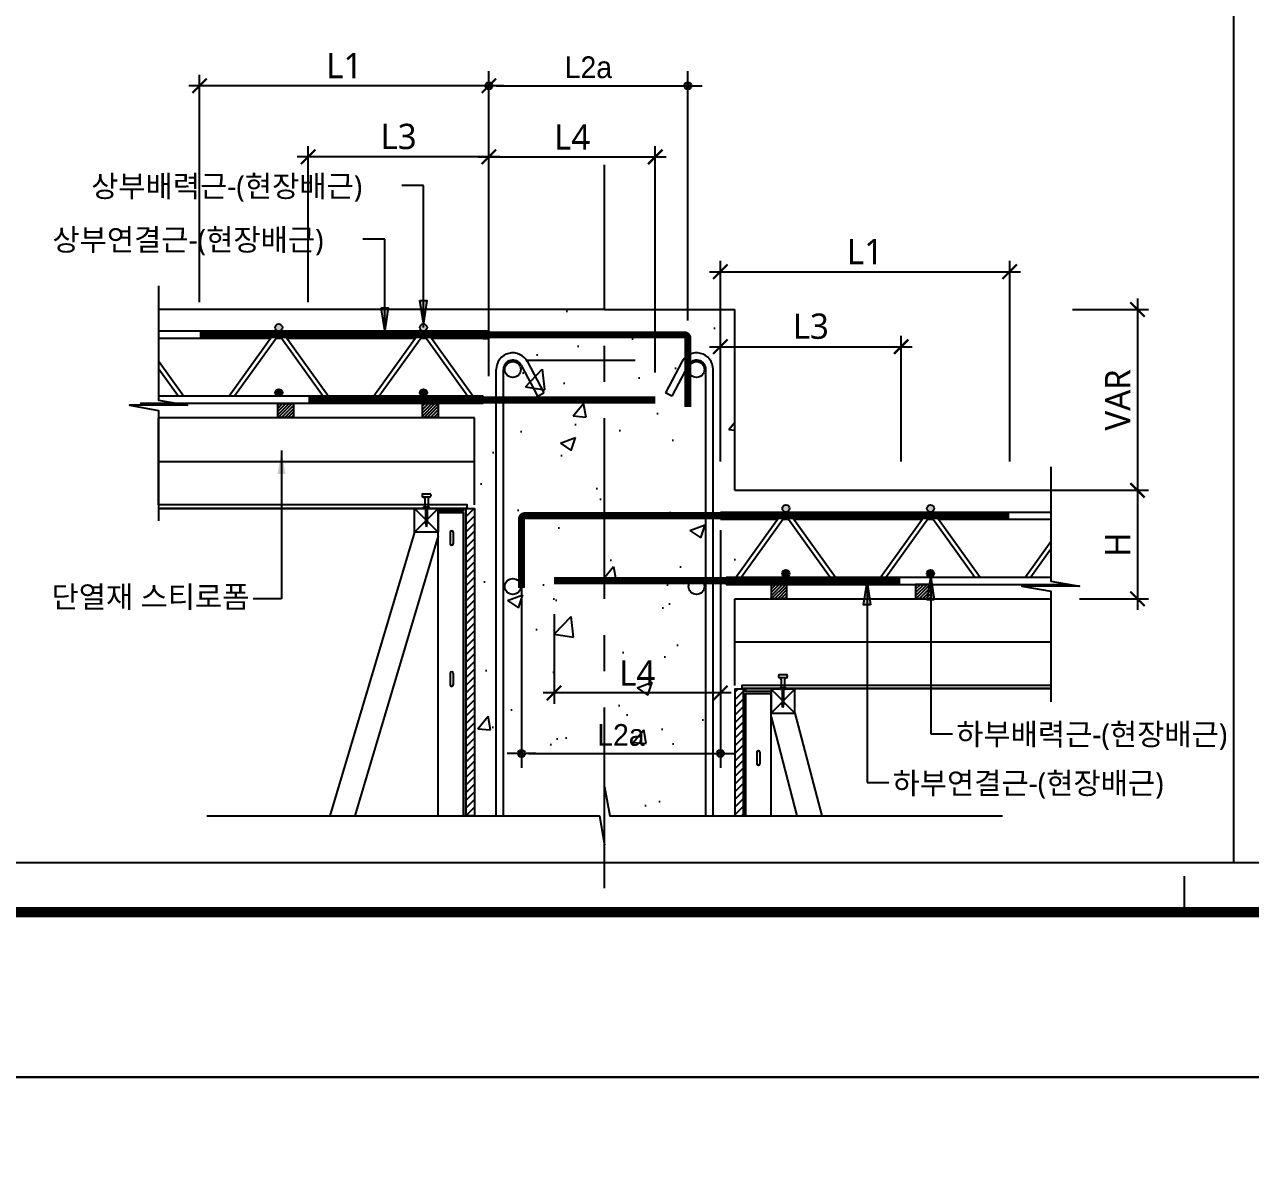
# Model space of a CAD drawing. Extents: x 10983 to 44623, y -18406 to 11294.
# Drawn here: x 13234 to 14929, y -12583 to -11011 of the extents above; entities that cross this region are included whole.
import ezdxf
from ezdxf.enums import TextEntityAlignment as Align

# ---------------------------------------------------------------- set-up
doc = ezdxf.new("R2010")
doc.units = 0
doc.header["$LTSCALE"] = 100
doc.header["$MEASUREMENT"] = 0
doc.header["$PDMODE"] = 3
doc.header["$PDSIZE"] = 10
for name, pattern in [('CEN', [62, 60, -1, 0, -1]), ('CENTERX2', [4, 2.5, -0.5, 0.5, -0.5]), ('HID', [2.5, 1.5, -1]), ('HIDDEN', [0.375, 0.25, -0.125])]:
    doc.linetypes.add(name, pattern=pattern)
doc.layers.get('0').update_dxf_attribs({"linetype": 'CONTINUOUS'})
doc.layers.get('Defpoints').update_dxf_attribs({"color": 165, "linetype": 'CONTINUOUS'})
for name, color, linetype in [('DECK-CEN', 1, 'CEN'), ('DECK-CON', 2, 'CONTINUOUS'), ('DECK-DIM', 255, 'CONTINUOUS'), ('DECK-ETC STEEL', 6, 'CONTINUOUS'), ('DECK-HATCH', 251, 'CONTINUOUS'), ('DECK-JOINT BAR', 4, 'HIDDEN'), ('DECK-LATTICE', 7, 'CONTINUOUS'), ('DECK-PG', 4, 'CONTINUOUS'), ('DECK-RC', 251, 'CONTINUOUS'), ('DECK-RC(ETC)', 252, 'CONTINUOUS'), ('DECK-TEXT', 7, 'CONTINUOUS'), ('DECK-TRANS', 3, 'CONTINUOUS'), ('E', 115, 'CONTINUOUS'), ('form', 7, 'CONTINUOUS'), ('INSU', 7, 'CONTINUOUS'), ('TEXT', 3, 'CONTINUOUS')]:
    doc.layers.add(name, color=color, linetype=linetype)
doc.styles.add('HD', font='Gulim.ttf')
doc.styles.get("Standard").update_dxf_attribs({"font": ''})
doc.styles.add('SY Panel', font='malgun.ttf')
doc.styles.add('VICON TEXT', font='malgun.ttf')
doc.styles.get('Standard').set_extended_font_data('Haansoft Dotum')
doc.linetypes.add('BATTING', pattern='A,0.0001,-0.1,[134,ltypeshp.shx,S=0.1,R=0,X=-0.1,Y=0],-0.2,[134,ltypeshp.shx,S=0.1,R=180,X=0.1,Y=0],-0.1', length=0.4001)
doc.dimstyles.new('ISO-25', dxfattribs={"dimtxt": 2.5, "dimasz": 2.5, "dimexe": 1.25, "dimexo": 0.625, "dimtad": 1, "dimtxsty": 'Standard', "dimcen": 2.5, "dimadec": 0, "dimazin": 0, "dimtfac": 1, "dimtmove": 0, "dimatfit": 3, "dimfxl": 1, "dimarcsym": 0})
doc.dimstyles.get("Standard").update_dxf_attribs({"dimtxt": 0.18, "dimasz": 0.18, "dimexe": 0.18, "dimexo": 0.0625, "dimgap": 0.09, "dimtad": 0, "dimtih": 1, "dimtoh": 1, "dimdec": 4, "dimzin": 0, "dimdsep": 46, "dimtxsty": 'Standard', "dimcen": 0.09, "dimadec": 0, "dimazin": 0, "dimtfac": 1, "dimtdec": 4, "dimtofl": 0, "dimtmove": 0, "dimatfit": 3, "dimfxl": 1, "dimtolj": 1, "dimtzin": 0, "dimarcsym": 0})
doc.dimstyles.new('STDECK-DIM', dxfattribs={"dimtxt": 35, "dimasz": 20, "dimexe": 15, "dimexo": 40, "dimgap": 10, "dimtad": 1, "dimdec": 0, "dimtxsty": 'SY Panel', "dimblk": 'ARCHTICK', "dimcen": 2.5, "dimdle": 15, "dimclrd": 7, "dimclre": 7, "dimclrt": 6, "dimadec": 0, "dimazin": 0, "dimtfac": 1, "dimtdec": 0, "dimtmove": 0, "dimatfit": 3, "dimldrblk": 'ARCHTICK', "dimfxl": 1, "dimarcsym": 0})

# ---------------------------------------------------------------- blocks, each defined once
blk = doc.blocks.new('_ArchTick')
at = {"color": 0, "linetype": 'ByBlock', "const_width": 0.15}
blk.add_lwpolyline([(-0.5, -0.5), (0.5, 0.5)], dxfattribs=at)
blk = doc.blocks.new('*D426')
at = {"layer": 'DECK-DIM', "color": 7, "lineweight": -2}
for p, q in [((13475.7, -11395.2), (13475.7, -11080.9)), ((13875.7, -11395.2), (13875.7, -11080.9)), ((13890.7, -11095.9), (13460.7, -11095.9))]:
    blk.add_line(p, q, dxfattribs=at)
at = {"layer": 'Defpoints', "color": 0, "ltscale": 0.5}
for p in [(13475.7, -11095.9), (13475.7, -11435.2), (13875.7, -11435.2)]:
    blk.add_point(p, dxfattribs=at)
at = {"layer": 'DECK-DIM', "color": 7, "lineweight": -2, "ltscale": 0.5, "xscale": 20, "yscale": 20, "zscale": 20, "rotation": 180}
blk.add_blockref('_ArchTick', (13475.7, -11095.9), dxfattribs=at)
at = {"layer": 'DECK-DIM', "color": 7, "lineweight": -2, "ltscale": 0.5, "xscale": 20, "yscale": 20, "zscale": 20}
blk.add_blockref('_ArchTick', (13875.7, -11095.9), dxfattribs=at)
at = {"layer": 'DECK-DIM', "color": 6, "ltscale": 0.5, "insert": (13675.7, -11068), "char_height": 35, "attachment_point": 5, "style": 'SY Panel'}
blk.add_mtext('L1', dxfattribs=at)
blk = doc.blocks.new('*D427')
at = {"layer": 'DECK-DIM', "color": 7, "lineweight": -2}
for p, q in [((13625.7, -11395.2), (13625.7, -11179.2)), ((13875.7, -11395.2), (13875.7, -11179.2)), ((13890.7, -11194.2), (13610.7, -11194.2))]:
    blk.add_line(p, q, dxfattribs=at)
at = {"layer": 'Defpoints', "color": 0, "ltscale": 0.5}
for p in [(13625.7, -11194.2), (13625.7, -11435.2), (13875.7, -11435.2)]:
    blk.add_point(p, dxfattribs=at)
at = {"layer": 'DECK-DIM', "color": 7, "lineweight": -2, "ltscale": 0.5, "xscale": 20, "yscale": 20, "zscale": 20, "rotation": 180}
blk.add_blockref('_ArchTick', (13625.7, -11194.2), dxfattribs=at)
at = {"layer": 'DECK-DIM', "color": 7, "lineweight": -2, "ltscale": 0.5, "xscale": 20, "yscale": 20, "zscale": 20}
blk.add_blockref('_ArchTick', (13875.7, -11194.2), dxfattribs=at)
at = {"layer": 'DECK-DIM', "color": 6, "ltscale": 0.5, "insert": (13750.7, -11166.2), "char_height": 35, "attachment_point": 5, "style": 'SY Panel'}
blk.add_mtext('L3', dxfattribs=at)
blk = doc.blocks.new('*D447')
at = {"layer": 'DECK-DIM', "color": 7, "lineweight": -2}
for p, q in [((14195.7, -11615.2), (14195.7, -11338)), ((14595.7, -11615.2), (14595.7, -11338)), ((14180.7, -11353), (14610.7, -11353))]:
    blk.add_line(p, q, dxfattribs=at)
at = {"layer": 'Defpoints', "color": 0, "ltscale": 0.5}
for p in [(14595.7, -11353), (14195.7, -11655.2), (14595.7, -11655.2)]:
    blk.add_point(p, dxfattribs=at)
at = {"layer": 'DECK-DIM', "color": 7, "lineweight": -2, "ltscale": 0.5, "xscale": 20, "yscale": 20, "zscale": 20, "rotation": 180}
blk.add_blockref('_ArchTick', (14195.7, -11353), dxfattribs=at)
at = {"layer": 'DECK-DIM', "color": 7, "lineweight": -2, "ltscale": 0.5, "xscale": 20, "yscale": 20, "zscale": 20}
blk.add_blockref('_ArchTick', (14595.7, -11353), dxfattribs=at)
at = {"layer": 'DECK-DIM', "color": 6, "ltscale": 0.5, "insert": (14395.7, -11325.1), "char_height": 35, "attachment_point": 5, "style": 'SY Panel'}
blk.add_mtext('L1', dxfattribs=at)
blk = doc.blocks.new('*D448')
at = {"layer": 'DECK-DIM', "color": 7, "lineweight": -2}
for p, q in [((14772.4, -11390.2), (14772.4, -11670.2)), ((14682.4, -11405.2), (14787.4, -11405.2)), ((14682.4, -11655.2), (14787.4, -11655.2))]:
    blk.add_line(p, q, dxfattribs=at)
at = {"layer": 'Defpoints', "color": 0, "ltscale": 0.5}
for p in [(14642.4, -11405.2), (14642.4, -11655.2), (14772.4, -11655.2)]:
    blk.add_point(p, dxfattribs=at)
at = {"layer": 'DECK-DIM', "color": 7, "lineweight": -2, "ltscale": 0.5, "xscale": 20, "yscale": 20, "zscale": 20}
for p, rotation in [((14772.4, -11405.2), 90), ((14772.4, -11655.2), 270)]:
    blk.add_blockref('_ArchTick', p, dxfattribs=dict(at, rotation=rotation))
at = {"layer": 'DECK-DIM', "color": 6, "ltscale": 0.5, "insert": (14744.9, -11530.2), "char_height": 35, "attachment_point": 5, "rotation": 90, "style": 'SY Panel'}
blk.add_mtext('VAR', dxfattribs=at)
blk = doc.blocks.new('*D449')
at = {"layer": 'DECK-DIM', "color": 7, "lineweight": -2}
for p, q in [((14180.7, -11456.6), (14460.7, -11456.6)), ((14195.7, -11615.2), (14195.7, -11441.6)), ((14445.7, -11615.2), (14445.7, -11441.6))]:
    blk.add_line(p, q, dxfattribs=at)
at = {"layer": 'Defpoints', "color": 0, "ltscale": 0.5}
for p in [(14445.7, -11456.6), (14195.7, -11655.2), (14445.7, -11655.2)]:
    blk.add_point(p, dxfattribs=at)
at = {"layer": 'DECK-DIM', "color": 7, "lineweight": -2, "ltscale": 0.5, "xscale": 20, "yscale": 20, "zscale": 20, "rotation": 180}
blk.add_blockref('_ArchTick', (14195.7, -11456.6), dxfattribs=at)
at = {"layer": 'DECK-DIM', "color": 7, "lineweight": -2, "ltscale": 0.5, "xscale": 20, "yscale": 20, "zscale": 20}
blk.add_blockref('_ArchTick', (14445.7, -11456.6), dxfattribs=at)
at = {"layer": 'DECK-DIM', "color": 6, "ltscale": 0.5, "insert": (14320.7, -11428.5), "char_height": 35, "attachment_point": 5, "style": 'SY Panel'}
blk.add_mtext('L3', dxfattribs=at)
blk = doc.blocks.new('*D450')
at = {"layer": 'DECK-DIM', "color": 7, "lineweight": -2}
for p, q in [((13875.7, -11497.2), (13875.7, -11179.2)), ((14105.7, -11492.2), (14105.7, -11179.2)), ((13860.7, -11194.2), (14120.7, -11194.2))]:
    blk.add_line(p, q, dxfattribs=at)
at = {"layer": 'Defpoints', "color": 0, "ltscale": 0.5}
for p in [(14105.7, -11194.2), (13875.7, -11537.2), (14105.7, -11532.2)]:
    blk.add_point(p, dxfattribs=at)
at = {"layer": 'DECK-DIM', "color": 7, "lineweight": -2, "ltscale": 0.5, "xscale": 20, "yscale": 20, "zscale": 20, "rotation": 180}
blk.add_blockref('_ArchTick', (13875.7, -11194.2), dxfattribs=at)
at = {"layer": 'DECK-DIM', "color": 7, "lineweight": -2, "ltscale": 0.5, "xscale": 20, "yscale": 20, "zscale": 20}
blk.add_blockref('_ArchTick', (14105.7, -11194.2), dxfattribs=at)
at = {"layer": 'DECK-DIM', "color": 6, "ltscale": 0.5, "insert": (13990.7, -11166.7), "char_height": 35, "attachment_point": 5, "style": 'SY Panel'}
blk.add_mtext('L4', dxfattribs=at)
blk = doc.blocks.new('*D451')
at = {"layer": 'DECK-DIM', "color": 7, "lineweight": -2}
for p, q in [((13965.7, -11826.5), (13965.7, -11950.3)), ((14195.7, -11822.2), (14195.7, -11950.3)), ((14210.7, -11935.3), (13950.7, -11935.3))]:
    blk.add_line(p, q, dxfattribs=at)
at = {"layer": 'Defpoints', "color": 0, "ltscale": 0.5}
for p in [(13965.7, -11786.5), (14195.7, -11782.2), (13965.7, -11935.3)]:
    blk.add_point(p, dxfattribs=at)
at = {"layer": 'DECK-DIM', "color": 7, "lineweight": -2, "ltscale": 0.5, "xscale": 20, "yscale": 20, "zscale": 20, "rotation": 180}
blk.add_blockref('_ArchTick', (13965.7, -11935.3), dxfattribs=at)
at = {"layer": 'DECK-DIM', "color": 7, "lineweight": -2, "ltscale": 0.5, "xscale": 20, "yscale": 20, "zscale": 20}
blk.add_blockref('_ArchTick', (14195.7, -11935.3), dxfattribs=at)
at = {"layer": 'DECK-DIM', "color": 6, "ltscale": 0.5, "insert": (14080.7, -11907.8), "char_height": 35, "attachment_point": 5, "style": 'SY Panel'}
blk.add_mtext('L4', dxfattribs=at)
blk = doc.blocks.new('DIMDOT')
at = {"color": 0}
blk.add_line((-2, 0), (2, 0), dxfattribs=at)
for radius in [0.5, 0.25]:
    blk.add_circle((0, 0), radius, dxfattribs=at)
blk = doc.blocks.new('*D457')
at = {"color": 0, "linetype": 'ByBlock', "lineweight": -2}
for p, q in [((13875.7, -11415.2), (13875.7, -11075.9)), ((14150.7, -11420.2), (14150.7, -11075.9)), ((13885.7, -11095.9), (14140.7, -11095.9))]:
    blk.add_line(p, q, dxfattribs=at)
at = {"layer": 'Defpoints', "color": 0, "ltscale": 0.5}
for p in [(14150.7, -11095.9), (13875.7, -11435.2), (14150.7, -11440.2)]:
    blk.add_point(p, dxfattribs=at)
at = {"color": 0, "lineweight": -2, "ltscale": 0.5, "xscale": 10, "yscale": 10, "zscale": 10, "rotation": 180}
blk.add_blockref('DIMDOT', (13875.7, -11095.9), dxfattribs=at)
at = {"color": 0, "lineweight": -2, "ltscale": 0.5, "xscale": 10, "yscale": 10, "zscale": 10}
blk.add_blockref('DIMDOT', (14150.7, -11095.9), dxfattribs=at)
at = {"color": 6, "ltscale": 0.5, "insert": (14013.2, -11070.5), "char_height": 30, "attachment_point": 5, "style": 'HD'}
blk.add_mtext('\\A1;L2a', dxfattribs=at)
blk = doc.blocks.new('*D458')
at = {"color": 0, "linetype": 'ByBlock', "lineweight": -2}
for p, q in [((13920.7, -11705.2), (13920.7, -12038.9)), ((14195.7, -11710.2), (14195.7, -12038.9)), ((13930.7, -12018.9), (14185.7, -12018.9))]:
    blk.add_line(p, q, dxfattribs=at)
at = {"layer": 'Defpoints', "color": 0, "ltscale": 0.5}
for p in [(13920.7, -11685.2), (14195.7, -11690.2), (14195.7, -12018.9)]:
    blk.add_point(p, dxfattribs=at)
at = {"color": 0, "lineweight": -2, "ltscale": 0.5, "xscale": 10, "yscale": 10, "zscale": 10, "rotation": 180}
blk.add_blockref('DIMDOT', (13920.7, -12018.9), dxfattribs=at)
at = {"color": 0, "lineweight": -2, "ltscale": 0.5, "xscale": 10, "yscale": 10, "zscale": 10}
blk.add_blockref('DIMDOT', (14195.7, -12018.9), dxfattribs=at)
at = {"color": 6, "ltscale": 0.5, "insert": (14058.2, -11993.6), "char_height": 30, "attachment_point": 5, "style": 'HD'}
blk.add_mtext('\\A1;L2a', dxfattribs=at)
blk = doc.blocks.new('*D468')
at = {"layer": 'DECK-DIM', "color": 7, "lineweight": -2}
for p, q in [((14772.4, -11640.2), (14772.4, -11820.2)), ((14692.4, -11655.2), (14787.4, -11655.2)), ((14692.4, -11805.2), (14787.4, -11805.2))]:
    blk.add_line(p, q, dxfattribs=at)
at = {"layer": 'Defpoints', "color": 0, "ltscale": 0.5}
for p in [(14652.4, -11655.2), (14652.4, -11805.2), (14772.4, -11805.2)]:
    blk.add_point(p, dxfattribs=at)
at = {"layer": 'DECK-DIM', "color": 7, "lineweight": -2, "ltscale": 0.5, "xscale": 20, "yscale": 20, "zscale": 20}
for p, rotation in [((14772.4, -11655.2), 90), ((14772.4, -11805.2), 270)]:
    blk.add_blockref('_ArchTick', p, dxfattribs=dict(at, rotation=rotation))
at = {"layer": 'DECK-DIM', "color": 6, "ltscale": 0.5, "insert": (14744.9, -11730.2), "char_height": 35, "attachment_point": 5, "rotation": 90, "style": 'SY Panel'}
blk.add_mtext('H', dxfattribs=at)

msp = doc.modelspace()

# ---------------------------------------------------------------- hatches: boundary and pattern name
at = {"linetype": 'ByBlock'}
h = msp.add_hatch(color=256, dxfattribs=at)
h.paths.add_polyline_path([(13726.9, -11402.8), (13731.6, -11402.8), (13731.6, -11434.2)])
h.paths.add_polyline_path([(13731.6, -11402.8), (13736.3, -11402.8), (13731.6, -11434.2)])
h = msp.add_hatch(color=256, dxfattribs=at)
h.paths.add_polyline_path([(13780.4, -11392.8), (13785.1, -11392.8), (13785.1, -11424.2)])
h.paths.add_polyline_path([(13785.1, -11392.8), (13789.8, -11392.8), (13785.1, -11424.2)])
h = msp.add_hatch(color=256, dxfattribs=at)
h.paths.add_polyline_path([(14486.5, -11775.1), (14486.5, -11806.6), (14491.3, -11806.6)])
h.paths.add_polyline_path([(14486.5, -11775.1), (14481.8, -11806.6), (14486.5, -11806.6)])
h = msp.add_hatch(color=256, dxfattribs=at)
h.paths.add_polyline_path([(14398.6, -11782.2), (14398.6, -11813.6), (14403.3, -11813.6)])
h.paths.add_polyline_path([(14398.6, -11782.2), (14393.8, -11813.6), (14398.6, -11813.6)])
at = {"layer": 'DECK-HATCH', "linetype": 'ByBlock'}
h = msp.add_hatch(dxfattribs=at)
h.set_pattern_fill('AR-CONC', color=256, scale=30, style=0)
h.set_pattern_definition([(50, (-115550.72, -55278.86), (215.17805, -18.82564), [22.5, -247.5]), (355, (-115550.72, -55278.86), (-41.6254, 225.65764), [18, -198]), (100.4514, (-115532.8, -55280.43), (173.5528, 206.83186), [19.12206, -210.34263]), (46.1842, (-115550.72, -55218.86), (320.1723, -49.6557), [33.75, -371.25]), (96.6356, (-115524.04, -55223), (280.3988, 292.23536), [28.6831, -315.5139]), (351.1842, (-115550.72, -55218.86), (280.3986, 292.2356), [27, -297]), (21, (-115520.72, -55233.86), (179.07212, -120.78567), [22.5, -247.5]), (326, (-115520.72, -55233.86), (72.9946, 217.545), [18, -198]), (71.4514, (-115505.8, -55243.93), (252.0668, 96.75915), [19.12206, -210.34263]), (37.5, (-115550.72, -55278.86), (3.647957, 99.868156), [0, -195.6, 0, -201, 0, -198.75]), (7.5, (-115550.72, -55278.86), (78.92086, 118.32351), [0, -114.6, 0, -191.1, 0, -75.75]), (327.5, (-115617.62, -55278.86), (160.14673, -6.76646), [0, -75, 0, -234, 0, -310.5]), (317.5, (-115647.62, -55278.86), (174.95585, 30.0315), [0, -97.5, 0, -155.4, 0, -220.5])])
h.paths.add_polyline_path([(14035.7, -11405.2), (13855.7, -11405.2), (13855.7, -12105.3), (14028.7, -12105.3), (14035.7, -11995.3), (14035.7, -11915.3)])
h.paths.add_polyline_path([(14215.7, -11405.2), (14035.7, -11405.2), (14035.7, -11915.3), (14042.8, -12105.3), (14215.7, -12105.3)])
h = msp.add_hatch(dxfattribs=at)
h.set_pattern_fill('ANSI31', color=256, scale=60, style=0)
h.set_pattern_definition([(45, (-159833.475, -17233.08), (-5.30330086, 5.30330086), [])])
h.paths.add_polyline_path([(13843.7, -11680.2), (13855.7, -11680.2), (13855.7, -12105.3), (13843.7, -12105.3)])
h = msp.add_hatch(dxfattribs=at)
h.set_pattern_fill('ANSI31', color=256, scale=60, style=0)
h.set_pattern_definition([(45, (-160073.475, -17483.08), (-5.30330086, 5.30330086), [])])
h.paths.add_polyline_path([(14227.7, -11930.2), (14215.7, -11930.2), (14215.7, -12105.3), (14227.7, -12105.3)])
at = {"layer": 'DECK-RC(ETC)'}
h = msp.add_hatch(dxfattribs=at)
h.set_pattern_fill('ANSI31', color=256)
h.set_pattern_definition([(45, (-110059.252, -28072.8478), (-2.24506403, 2.24506403), [])])
h.paths.add_polyline_path([(13583.7, -11535.2), (13583.7, -11554.7), (13605.7, -11554.7), (13605.7, -11535.2)])
h = msp.add_hatch(dxfattribs=at)
h.set_pattern_fill('ANSI31', color=256)
h.set_pattern_definition([(45, (-110239.252, -28072.8478), (-2.24506403, 2.24506403), [])])
h.paths.add_polyline_path([(13783.7, -11535.2), (13783.7, -11554.7), (13805.7, -11554.7), (13805.7, -11535.2)])
h = msp.add_hatch(dxfattribs=at)
h.set_pattern_fill('ANSI31', color=256)
h.set_pattern_definition([(45, (-110239.252, -28322.8478), (-2.24506403, 2.24506403), [])])
h.paths.add_polyline_path([(14287.7, -11785.2), (14287.7, -11804.7), (14265.7, -11804.7), (14265.7, -11785.2)])
h = msp.add_hatch(dxfattribs=at)
h.set_pattern_fill('ANSI31', color=256)
h.set_pattern_definition([(45, (-110039.252, -28322.8478), (-2.24506403, 2.24506403), [])])
h.paths.add_polyline_path([(14465.7, -11785.2), (14465.7, -11804.7), (14487.7, -11804.7), (14487.7, -11785.2)])
at = {"layer": 'DECK-TRANS', "ltscale": 0.5}
h = msp.add_hatch(color=3, dxfattribs=at)
h.dxf.hatch_style = 1
h.paths.add_polyline_path([(13580.1, -11430.2, 1), (13590.1, -11430.2, 1)])
h.paths.add_polyline_path([(13790.1, -11430.2, 1), (13780.1, -11430.2, 0.399881), (13784.8, -11435.2), (13785.3, -11435.2, 0.399881)])
h = msp.add_hatch(color=3, dxfattribs=at)
h.dxf.hatch_style = 1
h.paths.add_polyline_path([(13590.3, -11520.2, 1), (13580.3, -11520.2, 0.399881), (13585.1, -11525.2), (13585.6, -11525.2, 0.399881)])
h = msp.add_hatch(color=3, dxfattribs=at)
h.dxf.hatch_style = 1
h.paths.add_polyline_path([(13790.3, -11520.2, 1), (13780.3, -11520.2, 0.399881), (13785, -11525.2), (13785.5, -11525.2, 0.399881)])
h = msp.add_hatch(color=3, dxfattribs=at)
h.dxf.hatch_style = 1
h.paths.add_polyline_path([(14491.3, -11680.2, -1), (14481.3, -11680.2, -1)])
h.paths.add_polyline_path([(14281.4, -11680.2, -1), (14291.4, -11680.2, -0.399881), (14286.6, -11685.2), (14286.1, -11685.2, -0.399881)])
h = msp.add_hatch(color=3, dxfattribs=at)
h.dxf.hatch_style = 1
h.paths.add_polyline_path([(14281.2, -11770.2, -1), (14291.2, -11770.2, -0.399881), (14286.4, -11775.2), (14285.9, -11775.2, -0.399881)])
h = msp.add_hatch(color=3, dxfattribs=at)
h.dxf.hatch_style = 1
h.paths.add_polyline_path([(14481.1, -11770.2, -1), (14491.1, -11770.2, -0.399881), (14486.4, -11775.2), (14485.9, -11775.2, -0.399881)])

# ---------------------------------------------------------------- linework, layer by layer
at = {"linetype": 'ByBlock'}
for p, q in [((14905.1, -7220.2), (14905.1, -12170.2)), ((13785.1, -11233.9), (13755.1, -11233.9)), ((13785.1, -11430), (13785.1, -11233.9)), ((13731.6, -11308), (13701.6, -11308)), ((13731.6, -11440.2), (13731.6, -11308)), ((14486.5, -11775.2), (14486.5, -11991.7)), ((14398.6, -11782.2), (14398.6, -12059.2)), ((14486.5, -11991.7), (14516.5, -11991.7)), ((14398.6, -12059.2), (14428.6, -12059.2)), ((18305.1, -12170.2), (11505.1, -12170.2))]:
    msp.add_line(p, q, dxfattribs=at)
for points in [[(13726.9, -11402.8), (13736.3, -11402.8), (13731.6, -11434.2), (13726.9, -11402.8)], [(13780.4, -11392.8), (13789.8, -11392.8), (13785.1, -11424.2), (13780.4, -11392.8)], [(14491.3, -11806.6), (14481.8, -11806.6), (14486.5, -11775.1), (14491.3, -11806.6)], [(14403.3, -11813.6), (14393.8, -11813.6), (14398.6, -11782.2), (14403.3, -11813.6)]]:
    msp.add_lwpolyline(points, dxfattribs=at)
at = {"layer": 'DECK-CEN', "linetype": 'CENTERX2'}
msp.add_line((14035.7, -12205.3), (14035.7, -11205.2), dxfattribs=at)
at = {"layer": 'DECK-CON'}
for p, q in [((14035.7, -11405.2), (13419, -11405.2)), ((14035.7, -11405.2), (14215.7, -11405.2)), ((14215.7, -11655.2), (14215.7, -11405.2)), ((13855.7, -11555.2), (13419, -11555.2)), ((13843.7, -11555.2), (13419, -11555.2)), ((14215.7, -11655.2), (14772.4, -11655.2)), ((13843.7, -11680.2), (13855.7, -11680.2)), ((14215.7, -11805.2), (14652.4, -11805.2)), ((14227.7, -11805.2), (14652.4, -11805.2))]:
    msp.add_line(p, q, dxfattribs=at)
for points in [[(13419, -11372.7), (13419, -11530.7), (13459, -11537.7), (13379, -11537.7), (13419, -11544.8), (13419, -11697.4)], [(14652.4, -11622.7), (14652.4, -11780.7), (14692.4, -11787.7), (14612.4, -11787.7), (14652.4, -11794.8), (14652.4, -11947.4)], [(13485.7, -12105.3), (14028.7, -12105.3), (14035.7, -12145.3), (14035.7, -12065.3), (14042.8, -12105.3), (14585.7, -12105.3)]]:
    msp.add_lwpolyline(points, dxfattribs=at)
for points in [[(13843.7, -11680.2), (13855.7, -11680.2), (13855.7, -12105.3), (13843.7, -12105.3)], [(14227.7, -11930.2), (14215.7, -11930.2), (14215.7, -12105.3), (14227.7, -12105.3)]]:
    msp.add_lwpolyline(points, close=True, dxfattribs=at)
at = {"layer": 'DECK-ETC STEEL'}
for points in [[(13840.7, -11680.2), (13843.7, -11680.2), (13843.7, -12105.3), (13840.7, -12105.3), (13840.7, -11686.2), (13805.7, -11686.2), (13805.7, -11683.2), (13840.7, -11683.2), (13840.7, -11680.2), (13843.7, -11680.2)], [(14230.7, -11930.2), (14227.7, -11930.2), (14227.7, -12105.3), (14230.7, -12105.3), (14230.7, -11936.2), (14265.7, -11936.2), (14265.7, -11933.2), (14230.7, -11933.2), (14230.7, -11930.2), (14227.7, -11930.2)]]:
    msp.add_lwpolyline(points, dxfattribs=at)
at = {"layer": 'DECK-JOINT BAR', "const_width": 10}
for points in [[(13475.7, -11440.2), (14145.7, -11440.2, -0.414214), (14150.7, -11445.2), (14150.7, -11540.2)], [(13920.7, -11790.2), (13920.7, -11695.2, -0.414214), (13925.7, -11690.2), (14595.3, -11690.2)]]:
    msp.add_lwpolyline(points, format="xyb", dxfattribs=at)
for points in [[(13625.8, -11530.2), (14105.8, -11530.2)], [(14444.7, -11780.2), (13965.7, -11780.2)]]:
    msp.add_lwpolyline(points, dxfattribs=at)
at = {"layer": 'DECK-LATTICE', "ltscale": 0.5}
for p, q in [((13875.7, -11435.2), (13419, -11435.2)), ((13578.8, -11438.5), (13516.5, -11525.2)), ((13591.8, -11438.5), (13654.1, -11525.2)), ((13778.8, -11438.5), (13716.5, -11525.2)), ((13791.8, -11438.5), (13854.1, -11525.2)), ((13875.7, -11435.2), (13875.7, -11445.2)), ((13574, -11445.2), (13419, -11445.2)), ((13583.7, -11442), (13523.9, -11525.2)), ((13589.2, -11445.2), (13581.4, -11445.2)), ((13586.9, -11442), (13646.7, -11525.2)), ((13774, -11445.2), (13596.6, -11445.2)), ((13783.7, -11442), (13723.9, -11525.2)), ((13789.2, -11445.2), (13781.4, -11445.2)), ((13786.9, -11442), (13846.7, -11525.2)), ((13875.7, -11445.2), (13796.6, -11445.2)), ((13419, -11476.4), (13454.1, -11525.2)), ((13419, -11486.7), (13446.7, -11525.2)), ((13867.7, -11525.2), (13419, -11525.2)), ((13867.7, -11535.2), (13867.7, -11525.2)), ((13867.7, -11535.2), (13393.7, -11535.2)), ((14195.7, -11685.2), (14652.4, -11685.2)), ((14195.7, -11685.2), (14195.7, -11695.2)), ((14195.7, -11695.2), (14274.9, -11695.2)), ((14279.7, -11688.5), (14217.4, -11775.2)), ((14284.6, -11692), (14224.8, -11775.2)), ((14282.3, -11695.2), (14290.1, -11695.2)), ((14287.8, -11692), (14347.6, -11775.2)), ((14292.7, -11688.5), (14355, -11775.2)), ((14297.5, -11695.2), (14474.9, -11695.2)), ((14479.7, -11688.5), (14417.4, -11775.2)), ((14484.6, -11692), (14424.8, -11775.2)), ((14482.3, -11695.2), (14490.1, -11695.2)), ((14487.8, -11692), (14547.6, -11775.2)), ((14492.7, -11688.5), (14555, -11775.2)), ((14497.5, -11695.2), (14652.4, -11695.2)), ((14652.4, -11726.4), (14617.4, -11775.2)), ((14652.4, -11736.7), (14624.8, -11775.2)), ((14203.7, -11775.2), (14652.4, -11775.2)), ((14203.7, -11785.2), (14203.7, -11775.2)), ((14203.7, -11785.2), (14677.8, -11785.2))]:
    msp.add_line(p, q, dxfattribs=at)
at = {"layer": 'DECK-LATTICE', "linetype": 'ByBlock'}
for p, q in [((13867.7, -11445.2), (13875.7, -11445.2)), ((14203.7, -11695.2), (14195.7, -11695.2))]:
    msp.add_line(p, q, dxfattribs=at)
at = {"layer": 'DECK-LATTICE', "ltscale": 0.5}
for centre, radius in [((13585.3, -11443.2), 8), ((13785.3, -11443.2), 8), ((13585.3, -11443.2), 2), ((13785.3, -11443.2), 2), ((14286.2, -11693.2), 8), ((14286.2, -11693.2), 2), ((14486.2, -11693.2), 8), ((14486.2, -11693.2), 2)]:
    msp.add_arc(centre, radius, 35.7097, 144.2903, dxfattribs=at)
at = {"layer": 'DECK-PG', "ltscale": 0.5}
for p, q in [((13419, -11679.7), (13845.7, -11679.7)), ((14652.4, -11929.2), (14225.7, -11929.2)), ((14652.4, -11929.7), (14225.7, -11929.7))]:
    msp.add_line(p, q, dxfattribs=at)
for points in [[(13845.7, -11680.2), (13845.7, -11675.2), (13419, -11675.2), (13419, -11680.2)], [(14225.7, -11929.7), (14225.7, -11924.7), (14652.4, -11924.7), (14652.4, -11929.7)]]:
    msp.add_lwpolyline(points, close=True, dxfattribs=at)
at = {"layer": 'DECK-RC'}
for p, q in [((13885.7, -12105.3), (13885.7, -11488.2)), ((13895.7, -12105.3), (13895.7, -11488.2)), ((13920.3, -11482.1), (13942.7, -11525.1)), ((13929.1, -11477.5), (13951.6, -11520.5)), ((14142.3, -11477.5), (14119.9, -11520.5)), ((14151.2, -11482.1), (14128.7, -11525.1)), ((14175.7, -12105.3), (14175.7, -11488.2)), ((14185.7, -12105.3), (14185.7, -11488.2)), ((13942.7, -11525.1), (13951.6, -11520.5)), ((14128.7, -11525.1), (14119.9, -11520.5))]:
    msp.add_line(p, q, dxfattribs=at)
at = {"layer": 'DECK-RC', "linetype": 'HID'}
msp.add_line((13927.7, -11475.2), (14143.8, -11475.2), dxfattribs=at)
at = {"layer": 'DECK-RC'}
for centre in [(13908.7, -11488.2), (14162.7, -11488.2), (13908.7, -11788.2), (14162.7, -11788.2)]:
    msp.add_circle(centre, 11, dxfattribs=at)
for centre, radius, start, end in [((13908.7, -11488.2), 23, 27.5898, 180), ((14162.7, -11488.2), 23, 0, 152.4102), ((13908.7, -11488.2), 13, 27.5824, 180), ((14162.7, -11488.2), 13, 0, 152.4176)]:
    msp.add_arc(centre, radius, start, end, dxfattribs=at)
at = {"layer": 'DECK-RC(ETC)'}
for p, q in [((13783.2, -11661.2), (13783.2, -11663.2)), ((13783.2, -11661.2), (13783.2, -11663.2)), ((13784.2, -11660.2), (13794.2, -11660.2)), ((13784.2, -11660.2), (13794.2, -11660.2)), ((13795.2, -11661.2), (13795.2, -11663.2)), ((13795.2, -11661.2), (13795.2, -11663.2)), ((13784.2, -11664.2), (13794.2, -11664.2)), ((13784.2, -11664.2), (13794.2, -11664.2)), ((13785.8, -11678.2), (13786.3, -11678.2)), ((13785.8, -11678.2), (13786.3, -11678.2)), ((13786.3, -11678.2), (13792.1, -11678.2)), ((13786.3, -11678.2), (13792.1, -11678.2)), ((13786.9, -11666.5), (13786.9, -11676.9)), ((13786.9, -11666.5), (13786.9, -11676.9)), ((13788.2, -11678.2), (13790.2, -11678.2)), ((13788.2, -11678.2), (13790.2, -11678.2)), ((13791.5, -11666.5), (13791.5, -11676.9)), ((13791.5, -11666.5), (13791.5, -11676.9)), ((13792.1, -11678.2), (13792.6, -11678.2)), ((13792.1, -11678.2), (13792.6, -11678.2)), ((13805.7, -11713.2), (13772.7, -11680.2)), ((13772.7, -11713.2), (13805.7, -11680.2)), ((13785.2, -11678.8), (13785.2, -11679.6)), ((13785.2, -11678.8), (13785.2, -11679.6)), ((13785.8, -11680.2), (13792.6, -11680.2)), ((13785.8, -11680.2), (13792.6, -11680.2)), ((13788.2, -11680.2), (13788.2, -11700.7)), ((13790.2, -11680.2), (13790.2, -11700.7)), ((13793.2, -11678.8), (13793.2, -11679.6)), ((13793.2, -11678.8), (13793.2, -11679.6)), ((13805.7, -12105.3), (13805.7, -11686.2)), ((13788.2, -11700.7), (13789.2, -11705.7)), ((13789.2, -11705.7), (13790.2, -11700.7)), ((13772.7, -11713.2), (13655.7, -12105.3)), ((13805.7, -11718.3), (13690.4, -12105.3)), ((13822.2, -11713.2), (13822.2, -11729.2)), ((13826.2, -11713.2), (13826.2, -11729.2)), ((13822.2, -11908.2), (13822.2, -11924.2)), ((13826.2, -11908.2), (13826.2, -11924.2)), ((14276.2, -11911.2), (14276.2, -11913.2)), ((14276.2, -11911.2), (14276.2, -11913.2)), ((14287.2, -11910.2), (14277.2, -11910.2)), ((14287.2, -11910.2), (14277.2, -11910.2)), ((14287.2, -11914.2), (14277.2, -11914.2)), ((14287.2, -11914.2), (14277.2, -11914.2)), ((14288.2, -11911.2), (14288.2, -11913.2)), ((14288.2, -11911.2), (14288.2, -11913.2)), ((14298.7, -11963.2), (14265.7, -11930.2)), ((14265.7, -11963.2), (14298.7, -11930.2)), ((14278.2, -11928.8), (14278.2, -11929.6)), ((14278.2, -11928.8), (14278.2, -11929.6)), ((14279.3, -11928.2), (14278.8, -11928.2)), ((14279.3, -11928.2), (14278.8, -11928.2)), ((14285.6, -11930.2), (14278.8, -11930.2)), ((14285.1, -11928.2), (14279.3, -11928.2)), ((14285.1, -11928.2), (14279.3, -11928.2)), ((14279.9, -11916.5), (14279.9, -11926.9)), ((14279.9, -11916.5), (14279.9, -11926.9)), ((14283.2, -11928.2), (14281.2, -11928.2)), ((14283.2, -11928.2), (14281.2, -11928.2)), ((14281.2, -11930.2), (14281.2, -11950.7)), ((14283.2, -11930.2), (14283.2, -11950.7)), ((14284.5, -11916.5), (14284.5, -11926.9)), ((14284.5, -11916.5), (14284.5, -11926.9)), ((14285.6, -11928.2), (14285.1, -11928.2)), ((14285.6, -11928.2), (14285.1, -11928.2)), ((14286.2, -11928.8), (14286.2, -11929.6)), ((14286.2, -11928.8), (14286.2, -11929.6)), ((14265.7, -12105.3), (14265.7, -11936.2)), ((14282.2, -11955.7), (14281.2, -11950.7)), ((14283.2, -11950.7), (14282.2, -11955.7)), ((14298.7, -11963.2), (14336.1, -12105.3)), ((14265.7, -11968.3), (14301.4, -12105.3)), ((14246.2, -12017.3), (14246.2, -12033.3)), ((14250.2, -12017.3), (14250.2, -12033.3))]:
    msp.add_line(p, q, dxfattribs=at)
for points in [[(13583.7, -11535.2), (13605.7, -11535.2), (13605.7, -11554.7), (13583.7, -11554.7)], [(13783.7, -11535.2), (13805.7, -11535.2), (13805.7, -11554.7), (13783.7, -11554.7)], [(14287.7, -11785.2), (14265.7, -11785.2), (14265.7, -11804.7), (14287.7, -11804.7)], [(14487.7, -11785.2), (14465.7, -11785.2), (14465.7, -11804.7), (14487.7, -11804.7)]]:
    msp.add_lwpolyline(points, close=True, dxfattribs=at)
for points in [[(13772.7, -11680.2), (13805.7, -11680.2), (13805.7, -11713.2), (13772.7, -11713.2), (13772.7, -11680.2)], [(14298.7, -11930.2), (14265.7, -11930.2), (14265.7, -11963.2), (14298.7, -11963.2), (14298.7, -11930.2)]]:
    msp.add_lwpolyline(points, dxfattribs=at)
for centre, radius, start, end in [((13784.2, -11661.2), 1, 90, 180), ((13784.2, -11661.2), 1, 90, 180), ((13794.2, -11661.2), 1, 0, 90), ((13794.2, -11661.2), 1, 0, 90), ((13784.2, -11663.2), 1, 180, 270), ((13784.2, -11663.2), 1, 180, 270), ((13784.2, -11666.9), 2.75, 7.7709, 89.4479), ((13784.2, -11666.9), 2.75, 7.7709, 89.4479), ((13785.8, -11678.8), 0.6, 90, 180), ((13785.8, -11678.8), 0.6, 90, 180), ((13785.5, -11676.8), 1.39, 281.7725, 355.1369), ((13785.5, -11676.8), 1.39, 281.7725, 355.1369), ((13794.3, -11666.9), 2.75, 90.5521, 172.2291), ((13794.3, -11666.9), 2.75, 90.5521, 172.2291), ((13792.9, -11676.8), 1.39, 184.8631, 258.2275), ((13792.9, -11676.8), 1.39, 184.8631, 258.2275), ((13792.6, -11678.8), 0.6, 0, 90), ((13792.6, -11678.8), 0.6, 0, 90), ((13794.2, -11663.2), 1, 270, 360), ((13794.2, -11663.2), 1, 270, 360), ((13785.8, -11679.6), 0.6, 180, 270), ((13785.8, -11679.6), 0.6, 180, 270), ((13792.6, -11679.6), 0.6, 270, 0), ((13792.6, -11679.6), 0.6, 270, 0), ((13824.2, -11713.2), 2, 0, 180), ((13824.2, -11713.2), 2, 0, 180), ((13824.2, -11729.2), 2, 180, 0), ((13824.2, -11908.2), 2, 0, 180), ((13824.2, -11908.2), 2, 0, 180), ((14277.2, -11911.2), 1, 90, 180), ((14277.2, -11911.2), 1, 90, 180), ((14277.2, -11913.2), 1, 180, 270), ((14277.2, -11913.2), 1, 180, 270), ((14277.2, -11916.9), 2.75, 7.7709, 89.4479), ((14277.2, -11916.9), 2.75, 7.7709, 89.4479), ((14287.3, -11916.9), 2.75, 90.5521, 172.2291), ((14287.3, -11916.9), 2.75, 90.5521, 172.2291), ((14287.2, -11911.2), 1, 360, 90), ((14287.2, -11911.2), 1, 360, 90), ((14287.2, -11913.2), 1, 270, 360), ((14287.2, -11913.2), 1, 270, 360), ((13824.2, -11924.2), 2, 180, 0), ((14278.8, -11928.8), 0.6, 90, 180), ((14278.8, -11928.8), 0.6, 90, 180), ((14278.8, -11929.6), 0.6, 180, 270), ((14278.5, -11926.8), 1.39, 281.7725, 355.1369), ((14278.5, -11926.8), 1.39, 281.7725, 355.1369), ((14285.9, -11926.8), 1.39, 184.8631, 258.2275), ((14285.9, -11926.8), 1.39, 184.8631, 258.2275), ((14285.6, -11928.8), 0.6, 0, 90), ((14285.6, -11928.8), 0.6, 0, 90), ((14285.6, -11929.6), 0.6, 270, 0), ((14248.2, -12017.3), 2, 0, 180), ((14248.2, -12017.3), 2, 0, 180), ((14248.2, -12033.3), 2, 180, 0)]:
    msp.add_arc(centre, radius, start, end, dxfattribs=at)
at = {"layer": 'DECK-TRANS', "ltscale": 0.5}
for centre in [(13585.1, -11430.2), (13785.1, -11430.2), (13585.3, -11520.2), (13785.3, -11520.2), (14286.4, -11680.2), (14486.3, -11680.2), (14286.2, -11770.2), (14486.1, -11770.2)]:
    msp.add_circle(centre, 5, dxfattribs=at)
at = {"layer": 'Defpoints'}
for points in [[(10982.5, -12466.3), (19392.5, -12466.3), (19392.5, -6526.2), (10982.5, -6526.2)], [(11060.6, -18406.4), (19470.6, -18406.4), (19470.6, -12466.3), (11060.6, -12466.3)]]:
    msp.add_lwpolyline(points, close=True, dxfattribs=at)
at = {"layer": 'E', "linetype": 'ByBlock'}
for p, q in [((13419, -11675.2), (13419, -11555.2)), ((13855.7, -11675.2), (13855.7, -11555.2)), ((13419, -11675.2), (13419, -11680.2)), ((13845.7, -11680.2), (13845.7, -11675.2)), ((14215.7, -11925.2), (14215.7, -11805.2))]:
    msp.add_line(p, q, dxfattribs=at)
for points in [[(13843.7, -11680.2), (13855.7, -11680.2), (13855.7, -12105.3), (13843.7, -12105.3)], [(14227.7, -11930.2), (14215.7, -11930.2), (14215.7, -12105.3), (14227.7, -12105.3)]]:
    msp.add_lwpolyline(points, close=True, dxfattribs=at)
at = {"layer": 'form', "color": 30}
msp.add_line((14837.4, -12238.4), (14837.4, -12188.4), dxfattribs=at)
at = {"layer": 'form', "color": 30, "const_width": 14.2}
msp.add_lwpolyline([(11273.2, -6920.2), (11273.2, -12238.4), (19226.8, -12238.4), (19226.8, -6920.2)], close=True, dxfattribs=at)
at = {"layer": 'INSU', "linetype": 'BATTING', "ltscale": 1.5}
for p, q in [((13419, -11615.2), (13855.7, -11615.2)), ((14652.4, -11865.2), (14215.7, -11865.2))]:
    msp.add_line(p, q, dxfattribs=at)

# ---------------------------------------------------------------- texts
at = {"layer": 'DECK-TEXT', "style": 'VICON TEXT'}
for s, p in [('상부배력근-(현장배근)', (13325.7, -11249.7)), ('상부연결근-(현장배근)', (13272.2, -11323.8)), ('하부배력근-(현장배근)', (14521.7, -12007.5)), ('하부연결근-(현장배근)', (14433.7, -12075))]:
    msp.add_text(s, height=30, dxfattribs=at).set_placement(p)
msp.add_text('단열재 스티로폼', height=30, dxfattribs=at).set_placement((13544.6, -11802.4), align=Align.MIDDLE_RIGHT)

# ---------------------------------------------------------------- dimensions: what is measured, and where the dimension line sits
at = {"linetype": 'ByBlock'}
for base, p1, p2, picture, middle in [((14150.7, -11095.9), (13875.7, -11435.2), (14150.7, -11440.2), '*D457', (14013.2, -11070.5)), ((14195.7, -12018.9), (13920.7, -11685.2), (14195.7, -11690.2), '*D458', (14058.2, -11993.6))]:
    dim = msp.add_linear_dim(base=base, p1=p1, p2=p2, text='L2a', dimstyle='Standard', override={"dimscale": 10, "dimtxt": 3, "dimasz": 1, "dimexe": 2, "dimexo": 2, "dimgap": 1, "dimtad": 1, "dimtih": 0, "dimtoh": 0, "dimdec": 0, "dimzin": 8, "dimtxsty": 'HD', "dimblk": 'DIMDOT', "dimcen": 0, "dimdle": 2, "dimclrt": 6, "dimtfac": 0.1, "dimtdec": 0, "dimtix": 1, "dimtofl": 1, "dimtmove": 2, "dimtvp": 0.093333, "dimtzin": 8}, dxfattribs=at)
    dim.commit()
    dim.dimension.update_dxf_attribs({"geometry": picture, "text_midpoint": middle})
at = {"layer": 'DECK-DIM'}
for base, p1, p2, angle, text, picture, middle in [((13475.7, -11095.9), (13875.7, -11435.2), (13475.7, -11435.2), 180, 'L1', '*D426', (13675.7, -11068)), ((13625.7, -11194.2), (13875.7, -11435.2), (13625.7, -11435.2), 180, 'L3', '*D427', (13750.7, -11166.2)), ((14772.4, -11655.2), (14642.4, -11405.2), (14642.4, -11655.2), 90, 'VAR', '*D448', (14744.9, -11530.2)), ((14772.4, -11805.2), (14652.4, -11655.2), (14652.4, -11805.2), 90, 'H', '*D468', (14744.9, -11730.2)), ((13965.7, -11935.3), (14195.7, -11782.2), (13965.7, -11786.5), 180, 'L4', '*D451', (14080.7, -11907.8))]:
    dim = msp.add_linear_dim(base=base, p1=p1, p2=p2, angle=angle, text=text, dimstyle='STDECK-DIM', dxfattribs=at)
    dim.commit()
    dim.dimension.update_dxf_attribs({"geometry": picture, "text_midpoint": middle})
for base, p1, p2, text, picture, middle in [((14105.7, -11194.2), (13875.7, -11537.2), (14105.7, -11532.2), 'L4', '*D450', (13990.7, -11166.7)), ((14595.7, -11353), (14195.7, -11655.2), (14595.7, -11655.2), 'L1', '*D447', (14395.7, -11325.1)), ((14445.7, -11456.6), (14195.7, -11655.2), (14445.7, -11655.2), 'L3', '*D449', (14320.7, -11428.5))]:
    dim = msp.add_linear_dim(base=base, p1=p1, p2=p2, text=text, dimstyle='STDECK-DIM', dxfattribs=at)
    dim.commit()
    dim.dimension.update_dxf_attribs({"geometry": picture, "text_midpoint": middle})

# ---------------------------------------------------------------- leaders
at = {"layer": 'TEXT', "lineweight": 5}
msp.add_leader([(13588.9, -11600.1), (13588.9, -11805.4), (13549.6, -11805.4)], dimstyle='ISO-25', override={"dimscale": 5, "dimasz": 6.5, "dimgap": 4, "dimtad": 0, "dimtxsty": 'HD'}, dxfattribs=at)

doc.saveas('drawing.dxf')
